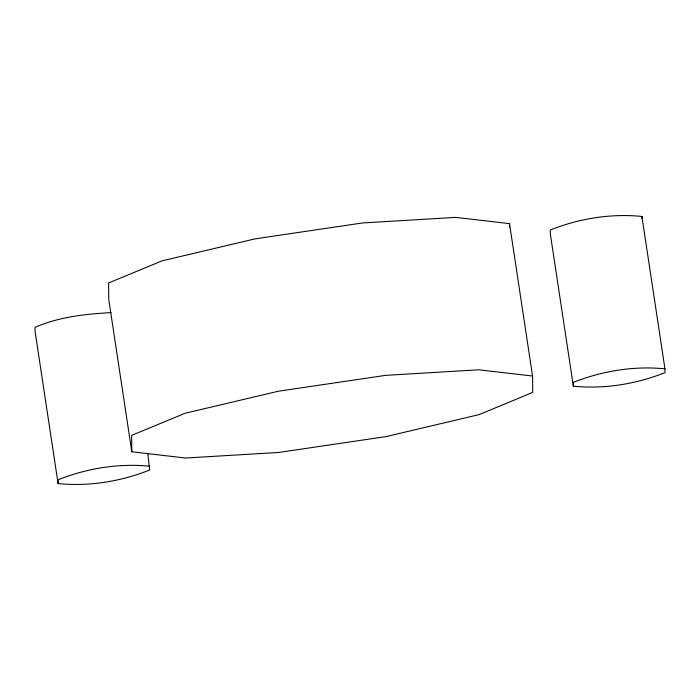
<?xml version="1.0" encoding="UTF-8"?>
<svg xmlns="http://www.w3.org/2000/svg" width="700" height="700" viewBox="0 0 700 700"><rect width="100%" height="100%" fill="white"/><g stroke="black" fill="none" stroke-linecap="round" stroke-linejoin="round"><path stroke-width="1.05" d="M111.134 312.602C85.348 314.064 58.826 316.846 35 327.408L35.044 331.152L58.091 483.551C88.882 486.684 121.047 481.477 149.73 469.989L147.735 453.267M641.909 216.449C611.117 213.316 578.952 218.523 550.27 230.011L550.305 233.756L573.352 386.164C604.153 389.296 636.309 384.081 665 372.592L664.956 368.848L641.909 216.449L641.935 218.321M509.512 223.633L455.648 217.385L362.512 222.959L255.08 238.858L162.138 260.829L108.57 282.984L108.754 299.381L131.801 451.78L185.675 458.028L278.801 452.454L386.234 436.555L479.185 414.584L532.744 392.429L532.56 376.031L509.512 223.633L509.548 226.914M664.956 368.848C634.165 365.715 602 370.921 573.317 382.41L573.352 386.164M532.56 376.031L478.695 369.784L385.569 375.358L278.136 391.265L185.185 413.236L131.626 435.382L131.801 451.78M149.695 466.244C118.895 463.111 86.739 468.317 58.047 479.806L58.091 483.551"/></g></svg>
